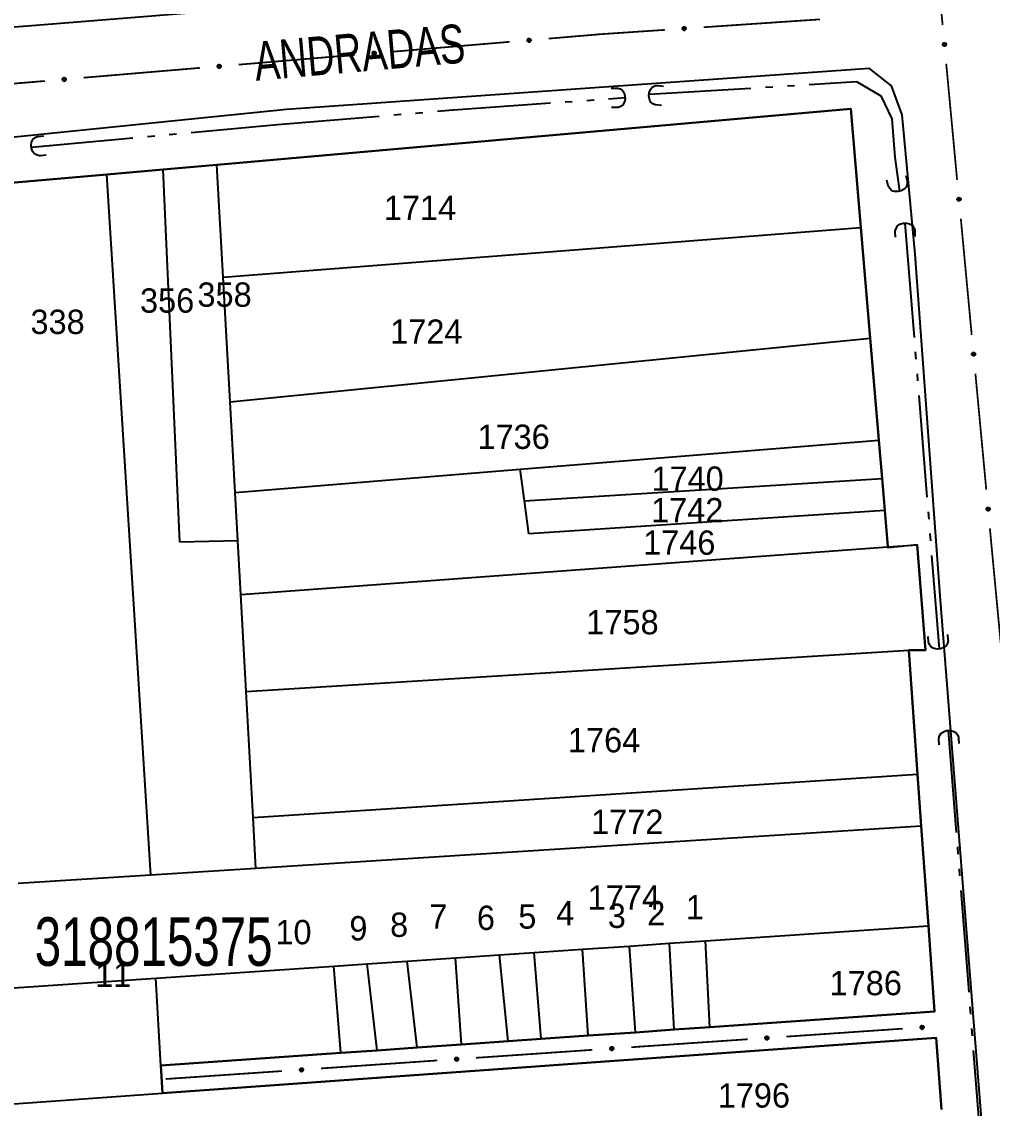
# Model space of a CAD drawing. Extents: x 201225 to 202591, y 4854937 to 4856079.
# Drawn here: x 201623.7 to 201723.5, y 4855197.8 to 4855309.6 of the extents above; entities that cross this region are included whole.
import ezdxf
from ezdxf.enums import TextEntityAlignment as Align

# ---------------------------------------------------------------- set-up
doc = ezdxf.new("R2010")
doc.units = 0
doc.header["$LTSCALE"] = 1.5
doc.header["$MEASUREMENT"] = 0
doc.linetypes.add('TRACO_05', pattern=[11, 7, -1, 0.5, -1, 0.5, -1])
for name, color, linetype in [('CD_MALHA_LOTES', 7, 'CONTINUOUS'), ('CD_TXT_QUADRA', 2, 'CONTINUOUS'), ('HD-VALAS-DRENOS', 170, 'CONTINUOUS'), ('RU-QUADRA', 210, 'CONTINUOUS'), ('SV-BUEIRO-VALA', 7, 'CONTINUOUS'), ('SV-EIXO-RUA-N-PAV', 6, 'CONTINUOUS'), ('SV-EIXO-RUA-PAV', 20, 'CONTINUOUS'), ('SV-RUA-PAVIM', 7, 'CONTINUOUS'), ('SV-TXT-RUA-PAV', 7, 'CONTINUOUS'), ('Th_NmrPort', 7, 'CONTINUOUS')]:
    doc.layers.add(name, color=color, linetype=linetype)
doc.styles.add('ARIAL', font='ARIAL.SHX')

# ---------------------------------------------------------------- blocks, each defined once
blk = doc.blocks.new('COD120', base_point=(202325.86, 4856054.02))
at = {"layer": 'SV-BUEIRO-VALA'}
blk.add_lwpolyline([(202324.86, 4856052.62), (202324.86, 4856053.203333), (202324.86, 4856053.290833), (202324.943333, 4856053.524167), (202325.11, 4856053.786667), (202325.36, 4856053.9325), (202325.693333, 4856054.02), (202326.026667, 4856054.02), (202326.36, 4856053.9325), (202326.61, 4856053.786667), (202326.776667, 4856053.524167), (202326.86, 4856053.290833), (202326.86, 4856053.203333), (202326.86, 4856052.62)], dxfattribs=at)

msp = doc.modelspace()

# ---------------------------------------------------------------- linework, layer by layer
at = {"layer": 'CD_MALHA_LOTES', "linetype": 'Continuous', "flags": 128}
for points in [[(201643.78, 4855294.84), (201708.98, 4855300.6)], [(201708.98, 4855300.6), (201710.02, 4855288.38)], [(201632.43, 4855293.84), (201638.24, 4855294.36)], [(201638.24, 4855294.36), (201643.78, 4855294.84)], [(201639.96, 4855256.02), (201638.24, 4855294.36)], [(201644.42, 4855283.27), (201643.78, 4855294.84)], [(201618.64, 4855292.63), (201632.43, 4855293.84)], [(201636.99, 4855221.79), (201632.43, 4855293.84)], [(201644.42, 4855283.27), (201710.02, 4855288.38)], [(201710.02, 4855288.38), (201710.99, 4855277.02)], [(201645.13, 4855270.46), (201644.42, 4855283.27)], [(201645.13, 4855270.46), (201710.99, 4855277.02)], [(201710.99, 4855277.02), (201711.88, 4855266.53)], [(201645.65, 4855261.15), (201645.13, 4855270.46)], [(201674.98, 4855263.53), (201711.88, 4855266.53)], [(201711.88, 4855266.53), (201712.22, 4855262.56)], [(201645.65, 4855261.15), (201674.98, 4855263.53)], [(201675.41, 4855260.27), (201674.98, 4855263.53)], [(201675.41, 4855260.27), (201712.22, 4855262.56)], [(201712.22, 4855262.56), (201712.49, 4855259.3)], [(201645.92, 4855256.17), (201645.65, 4855261.15)], [(201675.86, 4855256.88), (201675.41, 4855260.27)], [(201712.49, 4855259.3), (201675.86, 4855256.88)], [(201712.49, 4855259.3), (201712.81, 4855255.56)], [(201645.92, 4855256.17), (201639.96, 4855256.02)], [(201646.23, 4855250.63), (201645.92, 4855256.17)], [(201646.23, 4855250.63), (201712.81, 4855255.56)], [(201712.81, 4855255.56), (201715.81, 4855255.74)], [(201715.81, 4855255.74), (201716.66, 4855244.93)], [(201646.78, 4855240.67), (201646.23, 4855250.63)], [(201646.78, 4855240.67), (201714.95, 4855244.93)], [(201714.95, 4855244.93), (201715.86, 4855232.17)], [(201716.66, 4855244.93), (201714.95, 4855244.93)], [(201647.5, 4855227.71), (201646.78, 4855240.67)], [(201647.5, 4855227.71), (201715.86, 4855232.17)], [(201715.86, 4855232.17), (201716.24, 4855226.83)], [(201647.79, 4855222.47), (201647.5, 4855227.71)], [(201716.24, 4855226.83), (201647.79, 4855222.47)], [(201716.24, 4855226.83), (201716.97, 4855216.57)], [(201636.99, 4855221.79), (201623.33, 4855220.92)], [(201647.79, 4855222.47), (201636.99, 4855221.79)], [(201694.05, 4855215.02), (201716.97, 4855216.57)], [(201716.97, 4855216.57), (201717.59, 4855207.76)], [(201690.35, 4855214.77), (201694.05, 4855215.02)], [(201694.5, 4855206.15), (201694.05, 4855215.02)], [(201676.43, 4855213.82), (201681.4, 4855214.16)], [(201681.4, 4855214.16), (201686.23, 4855214.49)], [(201681.97, 4855205.27), (201681.4, 4855214.16)], [(201686.23, 4855214.49), (201690.35, 4855214.77)], [(201686.83, 4855205.61), (201686.23, 4855214.49)], [(201690.81, 4855205.89), (201690.35, 4855214.77)], [(201659.23, 4855212.65), (201663.36, 4855212.93)], [(201663.36, 4855212.93), (201668.31, 4855213.27)], [(201664.36, 4855204.04), (201663.36, 4855212.93)], [(201668.31, 4855213.27), (201672.85, 4855213.58)], [(201668.92, 4855204.36), (201668.31, 4855213.27)], [(201672.85, 4855213.58), (201676.43, 4855213.82)], [(201673.75, 4855204.69), (201672.85, 4855213.58)], [(201677.13, 4855204.93), (201676.43, 4855213.82)], [(201637.48, 4855211.18), (201655.8, 4855212.42)], [(201655.8, 4855212.42), (201659.23, 4855212.65)], [(201656.53, 4855203.49), (201655.8, 4855212.42)], [(201660.25, 4855203.75), (201659.23, 4855212.65)], [(201618.32, 4855209.88), (201637.48, 4855211.18)], [(201638.01, 4855202.19), (201637.48, 4855211.18)], [(201717.59, 4855207.76), (201694.5, 4855206.15)], [(201694.5, 4855206.15), (201690.81, 4855205.89)], [(201638.18, 4855199.35), (201717.78, 4855205.05)], [(201681.97, 4855205.27), (201677.13, 4855204.93)], [(201686.83, 4855205.61), (201681.97, 4855205.27)], [(201690.81, 4855205.89), (201686.83, 4855205.61)], [(201717.78, 4855205.05), (201718.31, 4855197.69)], [(201664.36, 4855204.04), (201660.25, 4855203.75)], [(201668.92, 4855204.36), (201664.36, 4855204.04)], [(201673.75, 4855204.69), (201668.92, 4855204.36)], [(201677.13, 4855204.93), (201673.75, 4855204.69)], [(201656.53, 4855203.49), (201638.01, 4855202.19)], [(201660.25, 4855203.75), (201656.53, 4855203.49)], [(201638.01, 4855202.19), (201638.18, 4855199.35)], [(201618.55, 4855197.94), (201638.18, 4855199.35)]]:
    msp.add_lwpolyline(points, dxfattribs=at)
at = {"layer": 'HD-VALAS-DRENOS', "linetype": 'TRACO_05'}
for points in [[(201688.24, 4855302.09, 10.37), (201709.58, 4855303.4, 10.35), (201712.07, 4855301.93, 10.35), (201713.2, 4855299.58, 10.35), (201713.52, 4855295.61, 10.35), (201714.01, 4855292.13, 10.35)], [(201624.68, 4855296.67, 10.49), (201650.01, 4855298.98, 10.49), (201667.62, 4855300.45, 10.33), (201685.76, 4855301.75, 10.33)], [(201714.54, 4855288.83, 10.35), (201714.67, 4855287.56, 10.35), (201718.08, 4855245.05, 9.23)], [(201719.02, 4855236.65, 9.23), (201722.31, 4855194.59, 9.16)]]:
    msp.add_polyline3d(points, dxfattribs=at)
at = {"layer": 'RU-QUADRA', "linetype": 'Continuous', "flags": 128}
msp.add_lwpolyline([(201718.31, 4855197.69), (201717.78, 4855205.05), (201638.18, 4855199.35), (201638.01, 4855202.19), (201656.53, 4855203.49), (201660.25, 4855203.75), (201664.36, 4855204.04), (201668.92, 4855204.36), (201673.75, 4855204.69), (201677.13, 4855204.93), (201681.97, 4855205.27), (201686.83, 4855205.61), (201690.81, 4855205.89), (201694.5, 4855206.15), (201717.59, 4855207.76), (201716.97, 4855216.57), (201716.24, 4855226.83), (201715.86, 4855232.17), (201714.95, 4855244.93), (201716.66, 4855244.93), (201715.81, 4855255.74), (201712.82, 4855255.46), (201712.81, 4855255.59), (201712.49, 4855259.3), (201712.22, 4855262.56), (201711.88, 4855266.53), (201710.99, 4855277.02), (201710.02, 4855288.38), (201708.98, 4855300.6), (201643.78, 4855294.84), (201638.24, 4855294.36), (201632.43, 4855293.84), (201618.64, 4855292.63)], dxfattribs=at)
at = {"layer": 'SV-EIXO-RUA-N-PAV', "const_width": 0.18}
for points in [[(201702.36, 4855205.17), (201714.33, 4855205.99)], [(201686.4, 4855204.08), (201698.37, 4855204.9)], [(201670.44, 4855202.99), (201682.41, 4855203.81)], [(201654.47, 4855201.9), (201666.45, 4855202.72)], [(201638.51, 4855200.81), (201650.48, 4855201.63)]]:
    msp.add_lwpolyline(points, dxfattribs=at)
at = {"layer": 'SV-EIXO-RUA-N-PAV'}
for points in [[(201716.18, 4855206.22), (201716.21, 4855206.26), (201716.24, 4855206.28), (201716.28, 4855206.3), (201716.31, 4855206.3), (201716.35, 4855206.3), (201716.38, 4855206.29), (201716.42, 4855206.27), (201716.46, 4855206.24), (201716.48, 4855206.2), (201716.5, 4855206.17), (201716.5, 4855206.14), (201716.5, 4855206.1), (201716.49, 4855206.07), (201716.47, 4855206.03), (201716.44, 4855205.99), (201716.41, 4855205.97), (201716.37, 4855205.95), (201716.34, 4855205.95), (201716.3, 4855205.95), (201716.27, 4855205.96), (201716.23, 4855205.98), (201716.19, 4855206.01), (201716.17, 4855206.04), (201716.16, 4855206.08), (201716.15, 4855206.11), (201716.15, 4855206.15), (201716.16, 4855206.18), (201716.18, 4855206.22)], [(201700.22, 4855205.13), (201700.25, 4855205.17), (201700.28, 4855205.19), (201700.32, 4855205.21), (201700.35, 4855205.21), (201700.39, 4855205.21), (201700.42, 4855205.2), (201700.46, 4855205.18), (201700.5, 4855205.15), (201700.52, 4855205.12), (201700.54, 4855205.08), (201700.54, 4855205.05), (201700.54, 4855205.01), (201700.53, 4855204.98), (201700.51, 4855204.94), (201700.48, 4855204.9), (201700.44, 4855204.88), (201700.41, 4855204.86), (201700.37, 4855204.86), (201700.34, 4855204.86), (201700.3, 4855204.87), (201700.27, 4855204.89), (201700.23, 4855204.92), (201700.2, 4855204.95), (201700.19, 4855204.99), (201700.19, 4855205.02), (201700.19, 4855205.06), (201700.19, 4855205.09), (201700.22, 4855205.13)], [(201684.25, 4855204.04), (201684.28, 4855204.08), (201684.32, 4855204.11), (201684.35, 4855204.12), (201684.39, 4855204.12), (201684.42, 4855204.12), (201684.46, 4855204.11), (201684.5, 4855204.09), (201684.53, 4855204.06), (201684.56, 4855204.03), (201684.57, 4855203.99), (201684.58, 4855203.96), (201684.58, 4855203.92), (201684.57, 4855203.89), (201684.55, 4855203.85), (201684.52, 4855203.81), (201684.48, 4855203.79), (201684.45, 4855203.77), (201684.41, 4855203.77), (201684.38, 4855203.77), (201684.34, 4855203.78), (201684.3, 4855203.8), (201684.27, 4855203.83), (201684.24, 4855203.86), (201684.23, 4855203.9), (201684.22, 4855203.93), (201684.22, 4855203.97), (201684.23, 4855204), (201684.25, 4855204.04)], [(201668.29, 4855202.95), (201668.32, 4855202.99), (201668.36, 4855203.02), (201668.39, 4855203.03), (201668.43, 4855203.03), (201668.46, 4855203.03), (201668.5, 4855203.02), (201668.53, 4855203.01), (201668.57, 4855202.97), (201668.59, 4855202.94), (201668.61, 4855202.9), (201668.61, 4855202.87), (201668.61, 4855202.83), (201668.6, 4855202.8), (201668.59, 4855202.76), (201668.55, 4855202.72), (201668.52, 4855202.7), (201668.48, 4855202.69), (201668.45, 4855202.68), (201668.41, 4855202.68), (201668.38, 4855202.69), (201668.34, 4855202.71), (201668.3, 4855202.74), (201668.28, 4855202.77), (201668.27, 4855202.81), (201668.26, 4855202.84), (201668.26, 4855202.88), (201668.27, 4855202.92), (201668.29, 4855202.95)], [(201652.33, 4855201.86), (201652.36, 4855201.9), (201652.39, 4855201.93), (201652.43, 4855201.94), (201652.46, 4855201.94), (201652.5, 4855201.94), (201652.53, 4855201.93), (201652.57, 4855201.92), (201652.61, 4855201.88), (201652.63, 4855201.85), (201652.65, 4855201.81), (201652.65, 4855201.78), (201652.65, 4855201.74), (201652.64, 4855201.71), (201652.62, 4855201.67), (201652.59, 4855201.63), (201652.56, 4855201.61), (201652.52, 4855201.6), (201652.49, 4855201.59), (201652.45, 4855201.59), (201652.42, 4855201.6), (201652.38, 4855201.62), (201652.34, 4855201.65), (201652.32, 4855201.69), (201652.3, 4855201.72), (201652.3, 4855201.75), (201652.3, 4855201.79), (201652.31, 4855201.83), (201652.33, 4855201.86)]]:
    msp.add_lwpolyline(points, close=True, dxfattribs=at)
for points in [[(201716.15, 4855206.15), (201716.48, 4855206.2)], [(201716.15, 4855206.13), (201716.49, 4855206.19)], [(201716.15, 4855206.11), (201716.5, 4855206.17)], [(201716.16, 4855206.18), (201716.46, 4855206.24)], [(201716.16, 4855206.17), (201716.47, 4855206.22)], [(201716.16, 4855206.09), (201716.5, 4855206.15)], [(201716.16, 4855206.08), (201716.5, 4855206.14)], [(201716.16, 4855206.06), (201716.5, 4855206.12)], [(201716.17, 4855206.2), (201716.44, 4855206.26)], [(201716.17, 4855206.04), (201716.5, 4855206.1)], [(201716.18, 4855206.22), (201716.42, 4855206.27)], [(201716.18, 4855206.03), (201716.49, 4855206.08)], [(201716.19, 4855206.01), (201716.49, 4855206.07)], [(201716.2, 4855206.24), (201716.4, 4855206.28)], [(201716.21, 4855206.26), (201716.38, 4855206.29)], [(201716.23, 4855206.27), (201716.36, 4855206.29)], [(201716.24, 4855206.28), (201716.35, 4855206.3)], [(201700.19, 4855205.09), (201700.5, 4855205.15)], [(201700.19, 4855205.06), (201700.52, 4855205.12)], [(201700.19, 4855205.04), (201700.52, 4855205.1)], [(201700.19, 4855205.02), (201700.54, 4855205.08)], [(201700.19, 4855205.01), (201700.54, 4855205.06)], [(201700.19, 4855204.99), (201700.54, 4855205.05)], [(201700.2, 4855205.08), (201700.5, 4855205.13)], [(201700.2, 4855204.97), (201700.54, 4855205.03)], [(201700.2, 4855204.95), (201700.54, 4855205.01)], [(201700.21, 4855205.11), (201700.47, 4855205.17)], [(201700.22, 4855205.13), (201700.46, 4855205.18)], [(201700.22, 4855204.94), (201700.53, 4855204.99)], [(201700.23, 4855205.15), (201700.43, 4855205.19)], [(201700.23, 4855204.92), (201700.53, 4855204.98)], [(201700.25, 4855205.17), (201700.42, 4855205.2)], [(201700.25, 4855204.91), (201700.52, 4855204.96)], [(201700.27, 4855205.18), (201700.4, 4855205.2)], [(201700.28, 4855205.19), (201700.39, 4855205.21)], [(201716.21, 4855205.99), (201716.48, 4855206.05)], [(201716.23, 4855205.98), (201716.47, 4855206.03)], [(201716.25, 4855205.97), (201716.45, 4855206.01)], [(201716.27, 4855205.96), (201716.44, 4855205.99)], [(201716.29, 4855205.95), (201716.42, 4855205.98)], [(201716.3, 4855205.95), (201716.41, 4855205.97)], [(201684.22, 4855203.97), (201684.56, 4855204.03)], [(201684.22, 4855203.93), (201684.57, 4855203.99)], [(201684.23, 4855204), (201684.53, 4855204.06)], [(201684.23, 4855203.99), (201684.54, 4855204.04)], [(201684.23, 4855203.95), (201684.56, 4855204.01)], [(201684.23, 4855203.92), (201684.57, 4855203.97)], [(201684.23, 4855203.9), (201684.58, 4855203.96)], [(201684.24, 4855204.02), (201684.51, 4855204.08)], [(201684.24, 4855203.88), (201684.57, 4855203.94)], [(201684.24, 4855203.86), (201684.58, 4855203.92)], [(201684.25, 4855204.04), (201684.5, 4855204.09)], [(201684.26, 4855203.85), (201684.57, 4855203.9)], [(201684.27, 4855204.06), (201684.47, 4855204.1)], [(201684.27, 4855203.83), (201684.57, 4855203.89)], [(201684.28, 4855204.08), (201684.46, 4855204.11)], [(201684.29, 4855203.82), (201684.55, 4855203.87)], [(201684.3, 4855204.09), (201684.43, 4855204.12)], [(201684.3, 4855203.8), (201684.55, 4855203.85)], [(201684.32, 4855204.11), (201684.42, 4855204.12)], [(201684.33, 4855203.79), (201684.52, 4855203.83)], [(201700.27, 4855204.89), (201700.51, 4855204.94)], [(201700.29, 4855204.88), (201700.49, 4855204.92)], [(201700.3, 4855204.87), (201700.48, 4855204.9)], [(201700.33, 4855204.86), (201700.46, 4855204.89)], [(201700.34, 4855204.86), (201700.44, 4855204.88)], [(201668.26, 4855202.88), (201668.59, 4855202.94)], [(201668.26, 4855202.84), (201668.61, 4855202.9)], [(201668.27, 4855202.92), (201668.57, 4855202.97)], [(201668.27, 4855202.9), (201668.58, 4855202.96)], [(201668.27, 4855202.86), (201668.6, 4855202.92)], [(201668.27, 4855202.83), (201668.61, 4855202.88)], [(201668.27, 4855202.81), (201668.61, 4855202.87)], [(201668.28, 4855202.93), (201668.55, 4855202.99)], [(201668.28, 4855202.79), (201668.61, 4855202.85)], [(201668.28, 4855202.77), (201668.61, 4855202.83)], [(201668.29, 4855202.95), (201668.53, 4855203.01)], [(201668.29, 4855202.76), (201668.6, 4855202.81)], [(201668.3, 4855202.74), (201668.6, 4855202.8)], [(201668.31, 4855202.97), (201668.51, 4855203.01)], [(201668.32, 4855202.99), (201668.5, 4855203.02)], [(201668.33, 4855202.73), (201668.59, 4855202.78)], [(201668.34, 4855203), (201668.47, 4855203.03)], [(201668.34, 4855202.71), (201668.59, 4855202.76)], [(201668.36, 4855203.02), (201668.46, 4855203.03)], [(201668.36, 4855202.7), (201668.56, 4855202.74)], [(201668.38, 4855202.69), (201668.55, 4855202.72)], [(201684.34, 4855203.78), (201684.52, 4855203.81)], [(201684.36, 4855203.78), (201684.49, 4855203.8)], [(201684.38, 4855203.77), (201684.48, 4855203.79)], [(201652.3, 4855201.79), (201652.63, 4855201.85)], [(201652.3, 4855201.77), (201652.63, 4855201.83)], [(201652.3, 4855201.75), (201652.65, 4855201.81)], [(201652.3, 4855201.74), (201652.65, 4855201.79)], [(201652.3, 4855201.72), (201652.65, 4855201.78)], [(201652.31, 4855201.83), (201652.61, 4855201.88)], [(201652.31, 4855201.81), (201652.62, 4855201.87)], [(201652.31, 4855201.7), (201652.65, 4855201.76)], [(201652.32, 4855201.84), (201652.59, 4855201.9)], [(201652.32, 4855201.69), (201652.65, 4855201.74)], [(201652.33, 4855201.86), (201652.57, 4855201.92)], [(201652.33, 4855201.67), (201652.64, 4855201.72)], [(201652.34, 4855201.88), (201652.54, 4855201.92)], [(201652.34, 4855201.65), (201652.64, 4855201.71)], [(201652.36, 4855201.9), (201652.53, 4855201.93)], [(201652.36, 4855201.64), (201652.63, 4855201.69)], [(201652.38, 4855201.92), (201652.51, 4855201.94)], [(201652.38, 4855201.62), (201652.62, 4855201.67)], [(201652.39, 4855201.93), (201652.5, 4855201.94)], [(201652.4, 4855201.61), (201652.6, 4855201.65)], [(201652.42, 4855201.6), (201652.59, 4855201.63)], [(201652.44, 4855201.6), (201652.57, 4855201.62)], [(201652.45, 4855201.59), (201652.56, 4855201.61)], [(201668.4, 4855202.69), (201668.53, 4855202.71)], [(201668.41, 4855202.68), (201668.52, 4855202.7)]]:
    msp.add_lwpolyline(points, dxfattribs=at)
at = {"layer": 'SV-EIXO-RUA-PAV', "const_width": 0.18}
for points in [[(201718.3, 4855310.65), (201718.44, 4855309.21)], [(201693.85, 4855308.99), (201705.82, 4855309.8)], [(201677.89, 4855307.82), (201682.87, 4855308.24)], [(201682.87, 4855308.24), (201683.18, 4855308.27)], [(201683.18, 4855308.27), (201689.86, 4855308.72)], [(201661.95, 4855306.48), (201673.9, 4855307.49)], [(201646, 4855305.14), (201657.96, 4855306.15)], [(201630.06, 4855303.8), (201642.02, 4855304.81)], [(201718.81, 4855305.23), (201719.93, 4855293.28)], [(201614.12, 4855302.46), (201626.07, 4855303.46)], [(201720.31, 4855289.3), (201721.43, 4855277.35)], [(201721.81, 4855273.37), (201722.93, 4855261.42)], [(201723.3, 4855257.44), (201724.43, 4855245.49)]]:
    msp.add_lwpolyline(points, dxfattribs=at)
at = {"layer": 'SV-EIXO-RUA-PAV'}
for points in [[(201691.7, 4855308.96), (201691.73, 4855309), (201691.77, 4855309.02), (201691.8, 4855309.03), (201691.84, 4855309.04), (201691.87, 4855309.04), (201691.91, 4855309.03), (201691.95, 4855309.01), (201691.98, 4855308.98), (201692.01, 4855308.94), (201692.02, 4855308.91), (201692.03, 4855308.87), (201692.03, 4855308.84), (201692.02, 4855308.8), (201692, 4855308.76), (201691.96, 4855308.73), (201691.93, 4855308.7), (201691.9, 4855308.69), (201691.86, 4855308.68), (201691.82, 4855308.69), (201691.79, 4855308.69), (201691.75, 4855308.71), (201691.72, 4855308.75), (201691.69, 4855308.78), (201691.68, 4855308.81), (201691.67, 4855308.85), (201691.67, 4855308.88), (201691.68, 4855308.92), (201691.7, 4855308.96)], [(201675.75, 4855307.75), (201675.78, 4855307.79), (201675.81, 4855307.82), (201675.85, 4855307.83), (201675.88, 4855307.84), (201675.92, 4855307.84), (201675.95, 4855307.83), (201675.99, 4855307.81), (201676.03, 4855307.78), (201676.05, 4855307.74), (201676.07, 4855307.71), (201676.07, 4855307.67), (201676.07, 4855307.64), (201676.06, 4855307.6), (201676.04, 4855307.57), (201676.01, 4855307.53), (201675.98, 4855307.5), (201675.94, 4855307.49), (201675.91, 4855307.48), (201675.87, 4855307.48), (201675.84, 4855307.49), (201675.8, 4855307.51), (201675.76, 4855307.54), (201675.74, 4855307.58), (201675.72, 4855307.61), (201675.72, 4855307.65), (201675.72, 4855307.68), (201675.73, 4855307.72), (201675.75, 4855307.75)], [(201718.72, 4855307.37), (201718.76, 4855307.34), (201718.78, 4855307.31), (201718.8, 4855307.27), (201718.8, 4855307.24), (201718.8, 4855307.21), (201718.79, 4855307.17), (201718.78, 4855307.13), (201718.75, 4855307.09), (201718.71, 4855307.07), (201718.68, 4855307.05), (201718.64, 4855307.05), (201718.61, 4855307.05), (201718.57, 4855307.06), (201718.53, 4855307.07), (201718.49, 4855307.1), (201718.47, 4855307.14), (201718.46, 4855307.17), (201718.45, 4855307.21), (201718.45, 4855307.24), (201718.46, 4855307.28), (201718.48, 4855307.32), (201718.51, 4855307.35), (201718.54, 4855307.38), (201718.57, 4855307.39), (201718.61, 4855307.4), (201718.64, 4855307.4), (201718.68, 4855307.39), (201718.72, 4855307.37)], [(201659.8, 4855306.41), (201659.83, 4855306.45), (201659.87, 4855306.48), (201659.9, 4855306.49), (201659.94, 4855306.49), (201659.97, 4855306.49), (201660.01, 4855306.49), (201660.04, 4855306.47), (201660.08, 4855306.44), (201660.11, 4855306.4), (201660.12, 4855306.37), (201660.13, 4855306.33), (201660.13, 4855306.3), (201660.12, 4855306.26), (201660.1, 4855306.22), (201660.07, 4855306.19), (201660.03, 4855306.16), (201660, 4855306.15), (201659.97, 4855306.14), (201659.93, 4855306.14), (201659.89, 4855306.15), (201659.86, 4855306.17), (201659.82, 4855306.2), (201659.79, 4855306.23), (201659.78, 4855306.27), (201659.78, 4855306.3), (201659.78, 4855306.34), (201659.78, 4855306.37), (201659.8, 4855306.41)], [(201643.86, 4855305.07), (201643.89, 4855305.11), (201643.92, 4855305.13), (201643.96, 4855305.15), (201643.99, 4855305.15), (201644.03, 4855305.15), (201644.06, 4855305.14), (201644.1, 4855305.13), (201644.14, 4855305.1), (201644.16, 4855305.06), (201644.18, 4855305.03), (201644.18, 4855304.99), (201644.18, 4855304.96), (201644.18, 4855304.92), (201644.16, 4855304.88), (201644.13, 4855304.84), (201644.09, 4855304.82), (201644.06, 4855304.81), (201644.02, 4855304.8), (201643.99, 4855304.8), (201643.95, 4855304.81), (201643.91, 4855304.83), (201643.88, 4855304.86), (201643.85, 4855304.89), (201643.84, 4855304.93), (201643.83, 4855304.96), (201643.83, 4855305), (201643.84, 4855305.03), (201643.86, 4855305.07)], [(201627.91, 4855303.73), (201627.95, 4855303.77), (201627.98, 4855303.79), (201628.01, 4855303.81), (201628.05, 4855303.81), (201628.08, 4855303.81), (201628.12, 4855303.8), (201628.16, 4855303.79), (201628.2, 4855303.75), (201628.22, 4855303.72), (201628.24, 4855303.68), (201628.24, 4855303.65), (201628.24, 4855303.61), (201628.23, 4855303.58), (201628.21, 4855303.54), (201628.18, 4855303.5), (201628.15, 4855303.48), (201628.11, 4855303.46), (201628.08, 4855303.46), (201628.04, 4855303.46), (201628.01, 4855303.47), (201627.97, 4855303.48), (201627.93, 4855303.52), (201627.91, 4855303.55), (201627.89, 4855303.58), (201627.89, 4855303.62), (201627.89, 4855303.65), (201627.89, 4855303.69), (201627.91, 4855303.73)], [(201720.22, 4855291.44), (201720.26, 4855291.41), (201720.28, 4855291.38), (201720.3, 4855291.34), (201720.3, 4855291.31), (201720.3, 4855291.28), (201720.29, 4855291.24), (201720.28, 4855291.2), (201720.25, 4855291.16), (201720.21, 4855291.14), (201720.18, 4855291.12), (201720.14, 4855291.12), (201720.11, 4855291.12), (201720.07, 4855291.13), (201720.03, 4855291.14), (201719.99, 4855291.18), (201719.97, 4855291.21), (201719.95, 4855291.24), (201719.95, 4855291.28), (201719.95, 4855291.31), (201719.96, 4855291.35), (201719.97, 4855291.39), (201720.01, 4855291.42), (201720.04, 4855291.45), (201720.07, 4855291.46), (201720.11, 4855291.47), (201720.14, 4855291.47), (201720.18, 4855291.46), (201720.22, 4855291.44)], [(201721.72, 4855275.51), (201721.75, 4855275.48), (201721.78, 4855275.45), (201721.79, 4855275.41), (201721.8, 4855275.38), (201721.8, 4855275.35), (201721.79, 4855275.31), (201721.77, 4855275.27), (201721.74, 4855275.23), (201721.71, 4855275.21), (201721.67, 4855275.19), (201721.64, 4855275.19), (201721.6, 4855275.19), (201721.57, 4855275.2), (201721.53, 4855275.21), (201721.49, 4855275.25), (201721.47, 4855275.28), (201721.45, 4855275.31), (201721.45, 4855275.35), (201721.45, 4855275.38), (201721.45, 4855275.42), (201721.47, 4855275.46), (201721.5, 4855275.49), (201721.54, 4855275.52), (201721.57, 4855275.53), (201721.61, 4855275.54), (201721.64, 4855275.54), (201721.68, 4855275.53), (201721.72, 4855275.51)], [(201723.21, 4855259.58), (201723.25, 4855259.55), (201723.28, 4855259.52), (201723.29, 4855259.49), (201723.3, 4855259.45), (201723.3, 4855259.42), (201723.29, 4855259.38), (201723.27, 4855259.34), (201723.24, 4855259.3), (201723.21, 4855259.28), (201723.17, 4855259.26), (201723.14, 4855259.26), (201723.1, 4855259.26), (201723.07, 4855259.27), (201723.03, 4855259.28), (201722.99, 4855259.32), (201722.96, 4855259.35), (201722.95, 4855259.38), (201722.94, 4855259.42), (201722.94, 4855259.45), (201722.95, 4855259.49), (201722.97, 4855259.53), (201723, 4855259.56), (201723.04, 4855259.59), (201723.07, 4855259.6), (201723.1, 4855259.61), (201723.14, 4855259.61), (201723.18, 4855259.6), (201723.21, 4855259.58)]]:
    msp.add_lwpolyline(points, close=True, dxfattribs=at)
for points in [[(201691.67, 4855308.88), (201692.01, 4855308.94)], [(201691.67, 4855308.85), (201692.02, 4855308.91)], [(201691.68, 4855308.92), (201691.98, 4855308.98)], [(201691.68, 4855308.9), (201691.99, 4855308.96)], [(201691.68, 4855308.87), (201692.01, 4855308.93)], [(201691.68, 4855308.83), (201692.02, 4855308.89)], [(201691.69, 4855308.94), (201691.96, 4855308.99)], [(201691.7, 4855308.96), (201691.95, 4855309.01)], [(201691.72, 4855308.98), (201691.92, 4855309.02)], [(201691.73, 4855309), (201691.91, 4855309.03)], [(201691.75, 4855309.01), (201691.88, 4855309.03)], [(201691.77, 4855309.02), (201691.87, 4855309.04)], [(201675.73, 4855307.72), (201676.03, 4855307.78)], [(201675.73, 4855307.7), (201676.03, 4855307.76)], [(201675.74, 4855307.73), (201676, 4855307.79)], [(201675.75, 4855307.75), (201675.99, 4855307.81)], [(201675.76, 4855307.77), (201675.96, 4855307.82)], [(201675.78, 4855307.79), (201675.95, 4855307.83)], [(201675.8, 4855307.81), (201675.92, 4855307.83)], [(201675.81, 4855307.82), (201675.92, 4855307.84)], [(201691.68, 4855308.81), (201692.03, 4855308.87)], [(201691.69, 4855308.8), (201692.02, 4855308.85)], [(201691.69, 4855308.78), (201692.03, 4855308.84)], [(201691.71, 4855308.76), (201692.02, 4855308.82)], [(201691.72, 4855308.75), (201692.02, 4855308.8)], [(201691.74, 4855308.73), (201692, 4855308.78)], [(201691.75, 4855308.71), (201692, 4855308.76)], [(201691.78, 4855308.71), (201691.97, 4855308.74)], [(201691.79, 4855308.69), (201691.96, 4855308.73)], [(201691.81, 4855308.69), (201691.94, 4855308.71)], [(201691.82, 4855308.69), (201691.93, 4855308.7)], [(201675.72, 4855307.68), (201676.05, 4855307.74)], [(201675.72, 4855307.66), (201676.05, 4855307.73)], [(201675.72, 4855307.65), (201676.07, 4855307.71)], [(201675.72, 4855307.63), (201676.07, 4855307.69)], [(201675.72, 4855307.61), (201676.07, 4855307.67)], [(201675.73, 4855307.59), (201676.07, 4855307.66)], [(201675.74, 4855307.58), (201676.07, 4855307.64)], [(201675.75, 4855307.56), (201676.06, 4855307.62)], [(201675.76, 4855307.54), (201676.06, 4855307.6)], [(201675.79, 4855307.53), (201676.05, 4855307.58)], [(201675.8, 4855307.51), (201676.04, 4855307.57)], [(201675.82, 4855307.5), (201676.02, 4855307.55)], [(201675.84, 4855307.49), (201676.01, 4855307.53)], [(201675.86, 4855307.49), (201675.99, 4855307.51)], [(201675.87, 4855307.48), (201675.98, 4855307.5)], [(201718.45, 4855307.26), (201718.48, 4855307.13)], [(201718.45, 4855307.24), (201718.47, 4855307.14)], [(201718.46, 4855307.28), (201718.49, 4855307.1)], [(201718.47, 4855307.29), (201718.51, 4855307.1)], [(201718.48, 4855307.32), (201718.53, 4855307.07)], [(201718.49, 4855307.33), (201718.55, 4855307.07)], [(201718.51, 4855307.35), (201718.57, 4855307.06)], [(201718.52, 4855307.36), (201718.59, 4855307.06)], [(201718.54, 4855307.38), (201718.61, 4855307.05)], [(201718.56, 4855307.38), (201718.62, 4855307.05)], [(201718.57, 4855307.39), (201718.64, 4855307.05)], [(201718.59, 4855307.39), (201718.66, 4855307.05)], [(201718.61, 4855307.4), (201718.68, 4855307.05)], [(201718.63, 4855307.4), (201718.69, 4855307.07)], [(201718.64, 4855307.4), (201718.71, 4855307.07)], [(201718.66, 4855307.39), (201718.73, 4855307.09)], [(201718.68, 4855307.39), (201718.75, 4855307.09)], [(201718.7, 4855307.38), (201718.76, 4855307.12)], [(201718.72, 4855307.37), (201718.78, 4855307.13)], [(201718.74, 4855307.36), (201718.78, 4855307.16)], [(201718.76, 4855307.34), (201718.79, 4855307.17)], [(201718.77, 4855307.32), (201718.8, 4855307.2)], [(201718.78, 4855307.31), (201718.8, 4855307.21)], [(201659.78, 4855306.37), (201660.08, 4855306.44)], [(201659.78, 4855306.36), (201660.09, 4855306.42)], [(201659.78, 4855306.34), (201660.11, 4855306.4)], [(201659.78, 4855306.32), (201660.11, 4855306.39)], [(201659.78, 4855306.3), (201660.12, 4855306.37)], [(201659.78, 4855306.29), (201660.12, 4855306.35)], [(201659.78, 4855306.27), (201660.13, 4855306.33)], [(201659.79, 4855306.39), (201660.06, 4855306.45)], [(201659.79, 4855306.25), (201660.13, 4855306.31)], [(201659.79, 4855306.23), (201660.13, 4855306.3)], [(201659.8, 4855306.41), (201660.04, 4855306.47)], [(201659.81, 4855306.22), (201660.12, 4855306.28)], [(201659.82, 4855306.43), (201660.02, 4855306.48)], [(201659.82, 4855306.2), (201660.12, 4855306.26)], [(201659.83, 4855306.45), (201660.01, 4855306.49)], [(201659.84, 4855306.19), (201660.11, 4855306.24)], [(201659.85, 4855306.47), (201659.98, 4855306.49)], [(201659.86, 4855306.17), (201660.1, 4855306.22)], [(201659.87, 4855306.48), (201659.97, 4855306.49)], [(201659.88, 4855306.16), (201660.08, 4855306.2)], [(201659.89, 4855306.15), (201660.07, 4855306.19)], [(201659.92, 4855306.15), (201660.05, 4855306.17)], [(201659.93, 4855306.14), (201660.03, 4855306.16)], [(201643.83, 4855305), (201644.16, 4855305.06)], [(201643.83, 4855304.96), (201644.18, 4855305.03)], [(201643.84, 4855305.03), (201644.14, 4855305.1)], [(201643.84, 4855305.02), (201644.15, 4855305.08)], [(201643.84, 4855304.98), (201644.17, 4855305.04)], [(201643.84, 4855304.94), (201644.18, 4855305.01)], [(201643.84, 4855304.93), (201644.18, 4855304.99)], [(201643.85, 4855305.05), (201644.12, 4855305.11)], [(201643.85, 4855304.91), (201644.18, 4855304.97)], [(201643.85, 4855304.89), (201644.18, 4855304.96)], [(201643.86, 4855305.07), (201644.1, 4855305.13)], [(201643.87, 4855304.87), (201644.18, 4855304.94)], [(201643.88, 4855305.09), (201644.07, 4855305.13)], [(201643.88, 4855304.86), (201644.18, 4855304.92)], [(201643.89, 4855305.11), (201644.06, 4855305.14)], [(201643.9, 4855304.84), (201644.16, 4855304.9)], [(201643.91, 4855305.12), (201644.04, 4855305.15)], [(201643.91, 4855304.83), (201644.16, 4855304.88)], [(201643.92, 4855305.13), (201644.03, 4855305.15)], [(201643.94, 4855304.82), (201644.13, 4855304.86)], [(201643.95, 4855304.81), (201644.13, 4855304.84)], [(201643.97, 4855304.81), (201644.1, 4855304.83)], [(201643.99, 4855304.8), (201644.09, 4855304.82)], [(201627.89, 4855303.69), (201628.2, 4855303.75)], [(201627.89, 4855303.65), (201628.22, 4855303.72)], [(201627.89, 4855303.64), (201628.22, 4855303.7)], [(201627.89, 4855303.62), (201628.24, 4855303.68)], [(201627.89, 4855303.6), (201628.24, 4855303.66)], [(201627.89, 4855303.58), (201628.24, 4855303.65)], [(201627.9, 4855303.67), (201628.2, 4855303.74)], [(201627.9, 4855303.57), (201628.24, 4855303.63)], [(201627.91, 4855303.73), (201628.16, 4855303.79)], [(201627.91, 4855303.71), (201628.17, 4855303.77)], [(201627.91, 4855303.55), (201628.24, 4855303.61)], [(201627.92, 4855303.53), (201628.23, 4855303.59)], [(201627.93, 4855303.75), (201628.13, 4855303.79)], [(201627.93, 4855303.52), (201628.23, 4855303.58)], [(201627.95, 4855303.77), (201628.12, 4855303.8)], [(201627.95, 4855303.5), (201628.22, 4855303.56)], [(201627.97, 4855303.78), (201628.09, 4855303.8)], [(201627.97, 4855303.48), (201628.21, 4855303.54)], [(201627.98, 4855303.79), (201628.08, 4855303.81)], [(201627.99, 4855303.48), (201628.19, 4855303.52)], [(201628.01, 4855303.47), (201628.18, 4855303.5)], [(201628.03, 4855303.46), (201628.16, 4855303.49)], [(201628.04, 4855303.46), (201628.15, 4855303.48)], [(201719.95, 4855291.33), (201719.98, 4855291.2)], [(201719.95, 4855291.31), (201719.97, 4855291.21)], [(201719.96, 4855291.35), (201719.99, 4855291.18)], [(201719.97, 4855291.39), (201720.03, 4855291.14)], [(201719.97, 4855291.36), (201720.01, 4855291.17)], [(201719.99, 4855291.4), (201720.05, 4855291.14)], [(201720.01, 4855291.42), (201720.07, 4855291.13)], [(201720.02, 4855291.44), (201720.09, 4855291.13)], [(201720.04, 4855291.45), (201720.11, 4855291.12)], [(201720.06, 4855291.45), (201720.12, 4855291.12)], [(201720.07, 4855291.46), (201720.14, 4855291.12)], [(201720.09, 4855291.46), (201720.15, 4855291.12)], [(201720.11, 4855291.47), (201720.18, 4855291.12)], [(201720.13, 4855291.47), (201720.19, 4855291.14)], [(201720.14, 4855291.47), (201720.21, 4855291.14)], [(201720.16, 4855291.46), (201720.23, 4855291.16)], [(201720.18, 4855291.46), (201720.25, 4855291.16)], [(201720.2, 4855291.45), (201720.26, 4855291.19)], [(201720.22, 4855291.44), (201720.28, 4855291.2)], [(201720.24, 4855291.43), (201720.28, 4855291.23)], [(201720.26, 4855291.41), (201720.29, 4855291.24)], [(201720.27, 4855291.39), (201720.29, 4855291.27)], [(201720.28, 4855291.38), (201720.3, 4855291.28)], [(201721.45, 4855275.42), (201721.49, 4855275.25)], [(201721.45, 4855275.4), (201721.48, 4855275.27)], [(201721.45, 4855275.38), (201721.47, 4855275.28)], [(201721.47, 4855275.46), (201721.53, 4855275.21)], [(201721.47, 4855275.43), (201721.51, 4855275.24)], [(201721.49, 4855275.47), (201721.55, 4855275.21)], [(201721.5, 4855275.49), (201721.57, 4855275.2)], [(201721.52, 4855275.51), (201721.58, 4855275.2)], [(201721.54, 4855275.52), (201721.6, 4855275.19)], [(201721.55, 4855275.52), (201721.62, 4855275.19)], [(201721.57, 4855275.53), (201721.64, 4855275.19)], [(201721.59, 4855275.53), (201721.65, 4855275.19)], [(201721.61, 4855275.54), (201721.67, 4855275.19)], [(201721.62, 4855275.54), (201721.69, 4855275.21)], [(201721.64, 4855275.54), (201721.71, 4855275.21)], [(201721.66, 4855275.53), (201721.73, 4855275.23)], [(201721.68, 4855275.53), (201721.74, 4855275.23)], [(201721.69, 4855275.52), (201721.76, 4855275.26)], [(201721.72, 4855275.51), (201721.77, 4855275.27)], [(201721.74, 4855275.5), (201721.78, 4855275.3)], [(201721.75, 4855275.48), (201721.79, 4855275.31)], [(201721.77, 4855275.46), (201721.79, 4855275.34)], [(201721.78, 4855275.45), (201721.8, 4855275.35)], [(201722.94, 4855259.45), (201722.96, 4855259.35)], [(201722.95, 4855259.49), (201722.99, 4855259.32)], [(201722.95, 4855259.47), (201722.98, 4855259.34)], [(201722.96, 4855259.5), (201723.01, 4855259.31)], [(201722.97, 4855259.53), (201723.03, 4855259.28)], [(201722.99, 4855259.54), (201723.05, 4855259.28)], [(201723, 4855259.56), (201723.07, 4855259.27)], [(201723.02, 4855259.58), (201723.08, 4855259.27)], [(201723.04, 4855259.59), (201723.1, 4855259.26)], [(201723.05, 4855259.59), (201723.12, 4855259.26)], [(201723.07, 4855259.6), (201723.14, 4855259.26)], [(201723.09, 4855259.6), (201723.15, 4855259.26)], [(201723.1, 4855259.61), (201723.17, 4855259.26)], [(201723.12, 4855259.61), (201723.19, 4855259.28)], [(201723.14, 4855259.61), (201723.21, 4855259.28)], [(201723.16, 4855259.6), (201723.22, 4855259.3)], [(201723.18, 4855259.6), (201723.24, 4855259.3)], [(201723.19, 4855259.59), (201723.25, 4855259.33)], [(201723.21, 4855259.58), (201723.27, 4855259.34)], [(201723.23, 4855259.57), (201723.28, 4855259.37)], [(201723.25, 4855259.55), (201723.29, 4855259.38)], [(201723.27, 4855259.53), (201723.29, 4855259.41)], [(201723.28, 4855259.52), (201723.3, 4855259.42)]]:
    msp.add_lwpolyline(points, dxfattribs=at)
at = {"layer": 'SV-RUA-PAVIM', "linetype": 'Continuous'}
for points in [[(201491.78, 4855405.57, 12.52), (201496.89, 4855339.76, 12.52), (201499.67, 4855304.69, 11.57), (201501.56, 4855301.46, 11.58), (201504.21, 4855300.23, 11.58), (201553.74, 4855303.82, 11.31), (201624.29, 4855309.14, 11.17), (201709.02, 4855316, 10.71), (201709.02, 4855315.99, 10.72), (201711.58, 4855317.3, 10.73), (201712.32, 4855319.58, 10.73), (201707.25, 4855398.33, 11.41), (201704.85, 4855437.89, 11.93)], [(201725.46, 4855158.56, 9.13), (201718.21, 4855250.06, 9.62), (201715.62, 4855285.66, 10.52), (201714.27, 4855299.97, 10.52), (201713.17, 4855302.97, 10.58), (201710.9, 4855304.75, 10.57), (201650.94, 4855300.52, 11.07), (201579.12, 4855293.24, 11.34), (201504.22, 4855287.22, 11.31), (201502.69, 4855286.56, 11.33), (201501.73, 4855284.94, 10.91), (201506.21, 4855227.4, 10.73), (201509.94, 4855176.01, 10.63), (201511.63, 4855165.67, 10.69), (201514.39, 4855152.69, 10.68), (201526.81, 4855112.44, 10.59), (201527.85, 4855109.22, 10.67), (201528.69, 4855107.83, 10.54), (201530.33, 4855106.96, 10.52), (201582.21, 4855111.68, 10.12), (201608.88, 4855113.53, 9.89), (201628.69, 4855114.9, 9.89), (201677.87, 4855119.28, 9.62), (201724.24, 4855123.2, 9.3)]]:
    msp.add_polyline3d(points, dxfattribs=at)

# ---------------------------------------------------------------- block references
at = {"layer": 'SV-BUEIRO-VALA'}
for p, rotation in [((201685.76, 4855301.75, 9.29), 271), ((201688.24, 4855302.09, 9.29), 84), ((201624.68, 4855296.67, 9.29), 97), ((201714.01, 4855292.13, 9.29), 194), ((201714.54, 4855288.83, 9.29), 2), ((201718.08, 4855245.05, 9.29), 186), ((201719.02, 4855236.65, 9.29), 3)]:
    msp.add_blockref('COD120', p, dxfattribs=dict(at, rotation=rotation))

# ---------------------------------------------------------------- texts
at = {"layer": 'CD_TXT_QUADRA', "style": 'ARIAL', "width": 0.7}
msp.add_text('318815375', height=5, dxfattribs=at).set_placement((201625.03, 4855212.45))
at = {"layer": 'SV-TXT-RUA-PAV', "style": 'ARIAL', "width": 0.7}
msp.add_text('ANDRADAS', height=4, rotation=5, dxfattribs=at).set_placement((201647.79, 4855303.48))
at = {"layer": 'Th_NmrPort', "color": 1}
for s, p in [('1714', (201660.95, 4855290.42)), ('356', (201635.86, 4855280.88)), ('358', (201641.77, 4855281.49)), ('338', (201624.59, 4855278.69)), ('1724', (201661.6, 4855277.68)), ('1736', (201670.58, 4855266.87)), ('1740', (201688.48, 4855262.56)), ('1742', (201688.44, 4855259.32)), ('1746', (201687.62, 4855255.98)), ('1758', (201681.78, 4855247.8)), ('1764', (201679.89, 4855235.66)), ('1772', (201682.27, 4855227.27)), ('1774', (201681.92, 4855219.47)), ('1', (201692.01, 4855218.48)), ('7', (201665.63, 4855217.53)), ('6', (201670.52, 4855217.39)), ('5', (201674.78, 4855217.53)), ('4', (201678.68, 4855217.88)), ('3', (201683.99, 4855217.6)), ('2', (201688.04, 4855217.88)), ('9', (201657.4, 4855216.32)), ('8', (201661.59, 4855216.68)), ('10', (201649.79, 4855215.92)), ('11', (201631.25, 4855211.53)), ('1786', (201706.81, 4855210.68)), ('1796', (201695.3, 4855199.12))]:
    msp.add_text(s, height=2.5, dxfattribs=at).set_placement(p, align=Align.MIDDLE_LEFT)

doc.saveas('drawing.dxf')
